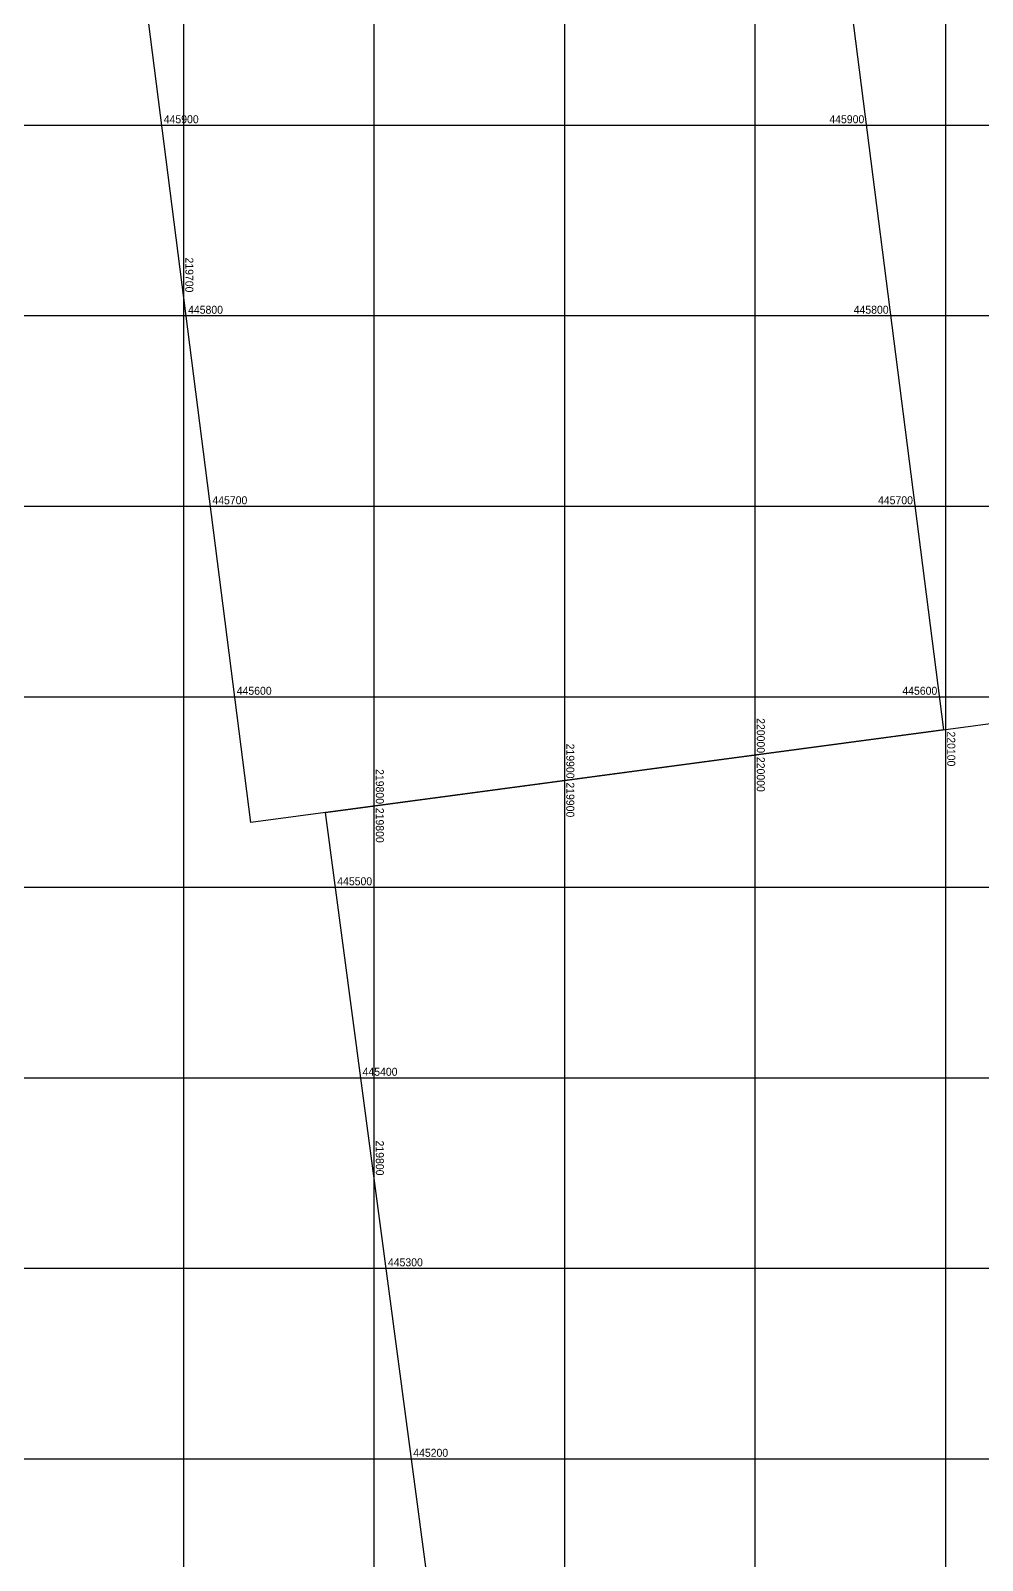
# Model space of a CAD drawing. Header units: millimetres. Extents: x -220040 to 227808, y -12027 to 459223.
# Drawn here: x 219620 to 220119, y 445147 to 445950 of the extents above; entities that cross this region are included whole.
import ezdxf
from ezdxf.enums import TextEntityAlignment as Align

# ---------------------------------------------------------------- set-up
doc = ezdxf.new("R2010")
doc.units = ezdxf.units.MM
doc.layers.add('@플롯와꾸', color=2, linetype='Continuous', plot=False)
doc.layers.add('CV-GRID-LINE', color=252, linetype='Continuous')
doc.styles.get("Standard").update_dxf_attribs({"font": 'Dotum.TTF'})

msp = doc.modelspace()

# ---------------------------------------------------------------- linework, layer by layer
at = {"layer": '@플롯와꾸'}
for points in [[(219735.41, 445534.02), (219634.24, 446325.97), (219997.51, 446376.98), (220098.98, 445582.61)], [(219878.8, 444755.12), (219774.52, 445539.25), (220138.09, 445587.84), (220244.75, 444785.8)]]:
    msp.add_lwpolyline(points, close=True, dxfattribs=at)
at = {"layer": 'CV-GRID-LINE'}
for p, q in [((219700, 452500), (219700, 441000)), ((219800, 452500), (219800, 441000)), ((219900, 452500), (219900, 441000)), ((220000, 452500), (220000, 441000)), ((220100, 452500), (220100, 441000)), ((216200, 445900), (223800, 445900)), ((216200, 445800), (223800, 445800)), ((216200, 445700), (223800, 445700)), ((216200, 445600), (223800, 445600)), ((216200, 445500), (223800, 445500)), ((216200, 445400), (223800, 445400)), ((216200, 445300), (223800, 445300)), ((216200, 445200), (223800, 445200))]:
    msp.add_line(p, q, dxfattribs=at)

# ---------------------------------------------------------------- texts
for s, p in [('445900', (219689.66, 445901)), ('445800', (219702.43, 445801)), ('445700', (219715.2, 445701)), ('445600', (219727.98, 445601)), ('445500', (219780.74, 445501)), ('445400', (219794.04, 445401)), ('445300', (219807.34, 445301)), ('445200', (219820.64, 445201))]:
    msp.add_text(s, height=4.2, dxfattribs=at).set_placement(p)
for s, p in [('445900', (220057.44, 445901)), ('445800', (220070.21, 445801)), ('445700', (220082.99, 445701)), ('445600', (220095.76, 445601))]:
    msp.add_text(s, height=4.2, dxfattribs=at).set_placement(p, align=Align.RIGHT)
for s, p in [('219700', (219701, 445812.19)), ('220000', (220001, 445570.38)), ('219900', (219901, 445557.02)), ('219800', (219801, 445543.65)), ('219800', (219801, 445348.66))]:
    msp.add_text(s, height=4.2, rotation=270, dxfattribs=at).set_placement(p, align=Align.RIGHT)
for s, p in [('220100', (220101, 445581.75)), ('220000', (220001, 445568.38)), ('219900', (219901, 445555.02)), ('219800', (219801, 445541.65))]:
    msp.add_text(s, height=4.2, rotation=270, dxfattribs=at).set_placement(p)

doc.saveas('drawing.dxf')
